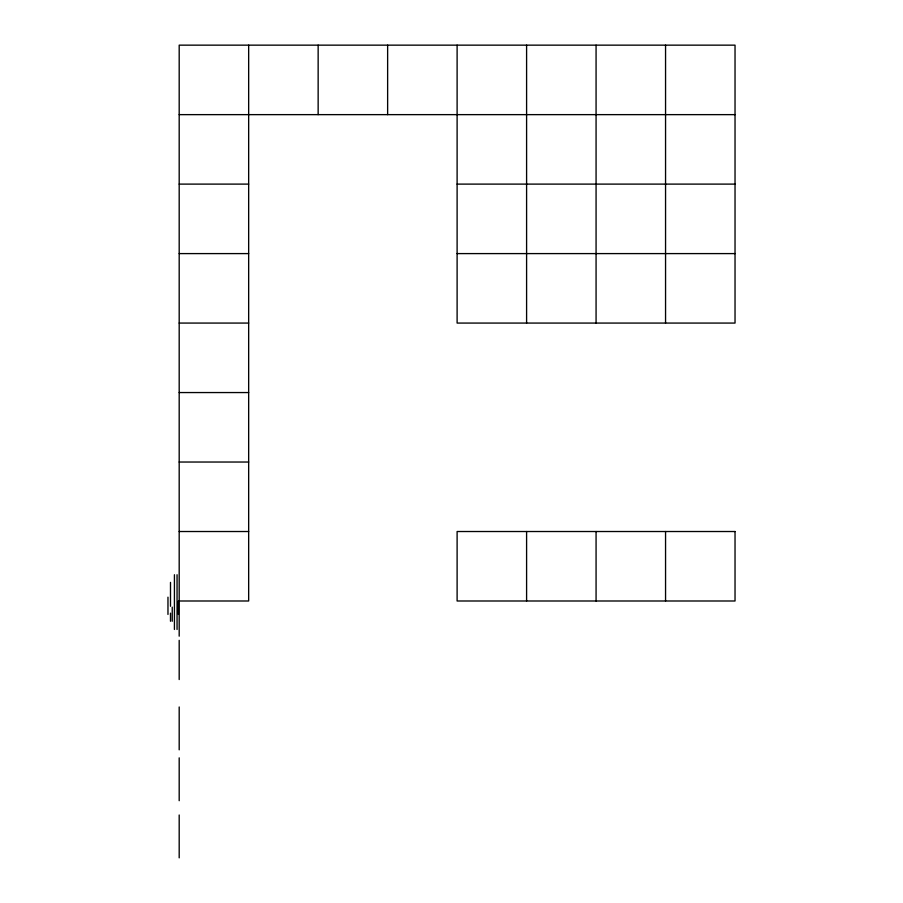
<?xml version="1.0" encoding="UTF-8"?>
<svg xmlns="http://www.w3.org/2000/svg" width="903" height="903" viewBox="0 0 903 903"><rect width="100%" height="100%" fill="white"/><g stroke="black" fill="none" stroke-linecap="round" stroke-linejoin="round"><path stroke-width="1.35" d="M179.189 114.636L735.031 114.636M179.189 184.11L248.664 184.11M457.11 184.11L735.031 184.11M179.189 253.596L248.664 253.596M457.11 253.596L735.031 253.596M179.189 323.071L248.664 323.071M179.189 392.557L248.664 392.557M179.189 462.031L248.664 462.031M179.189 531.517L248.664 531.517M179.189 600.992L248.664 600.992L248.664 45.15M665.556 45.15L665.556 323.071M665.556 531.517L665.556 600.992M596.07 45.15L596.07 323.071M596.07 531.517L596.07 600.992M526.596 45.15L526.596 323.071M526.596 531.517L526.596 600.992M457.11 45.15L457.11 323.071L735.031 323.071L735.031 45.15L179.189 45.15L179.189 636.175M387.635 45.15L387.635 114.636M318.149 45.15L318.149 114.636M179.189 640.34L179.189 679.541M179.189 706.981L179.189 749.829M179.189 757.854L179.189 800.701M179.189 815.003L179.189 857.85M178.388 600.98L178.388 614.435M177.056 574.737L177.056 629.459M174.426 574.737L174.426 629.459M172.236 607.155L172.236 621.275M170.498 582.39L170.498 606.274M170.498 613.171L170.498 621.275M167.969 597.176L167.969 614.435M735.031 531.517L457.11 531.517L457.11 600.992L735.031 600.992L735.031 531.517"/></g></svg>
